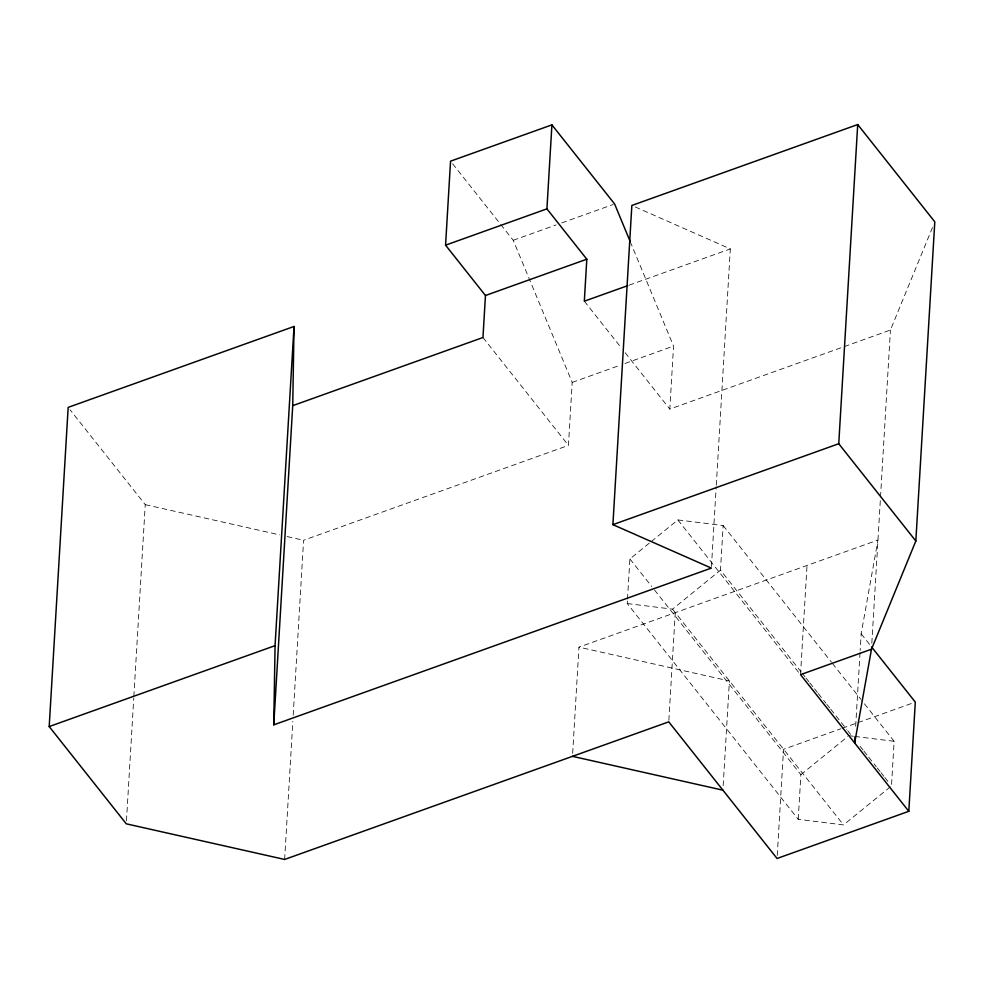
<?xml version="1.0" encoding="UTF-8"?>
<svg xmlns="http://www.w3.org/2000/svg" width="984" height="984" viewBox="0 0 984 984"><rect width="100%" height="100%" fill="white"/><g stroke="black" fill="none" stroke-linecap="round" stroke-linejoin="round"><path stroke-width="0.74" stroke-dasharray="4.92 3.69" d="M126.469 820.767L133.762 698M133.849 696.463L145.251 504.644L70.061 409.774M284.634 859.45L292.838 721.334M293.195 715.196L303.589 540.265L568.457 445.383L572.196 382.395L513.242 240.28L450.549 161.167M572.663 753.301L578.961 647.14L877.962 540.044L861.16 633.782L860.164 650.461M890.311 786.856L843.522 824.912L798.233 819.303L627.251 603.549L627.423 600.572M627.509 599.084L629.895 558.937L649.784 542.762M932.5 227.452L890.434 330.046L669.809 409.086L673.548 346.085L630.941 243.368M668.862 720.325L675.258 612.651M711.457 566.55L716.192 486.76M716.291 485.223L730.325 248.903L634.631 206.677M801.234 672.035L720.497 570.142L723.142 525.53L677.853 519.921L650.953 541.803M723.179 785.626L729.402 680.977L578.961 647.14M777.237 855.465L783.535 749.304L840.828 728.775M800.521 674.655L807.015 565.456M798.233 819.303L800.878 774.691L652.699 587.694M855.662 726.29L860.077 651.974M871.836 643.167L880.422 498.654M880.508 497.129L890.434 330.046M891.566 784.42L894.124 741.296L861.824 700.534M627.251 603.549L672.552 609.158L720.497 570.142M800.878 774.691L847.654 736.635M513.242 240.28L556.071 224.942M561.778 222.901L613.18 204.487M629.133 285.151L730.325 248.903M572.196 382.395L619.305 365.519M625.012 363.477L673.548 346.085M842.255 728.271L856.584 723.142M858.011 722.625L912.439 703.13M848.823 735.688L853.362 736.241M854.862 736.426L894.124 741.296M145.251 504.644L279.69 534.89M287.156 536.563L303.589 540.265M861.16 633.782L870.655 645.762M584.324 301.202L621.359 347.955M625.16 352.739L669.809 409.086M723.142 525.53L831.431 662.183M832.378 663.376L860.877 699.341M802.181 673.228L805.035 676.832M805.982 678.025L808.836 681.617M809.783 682.822L813.584 687.619M814.531 688.812L817.384 692.404M818.331 693.609L825.933 703.203M826.88 704.396L829.733 707.988M830.681 709.193L846.83 729.574M847.778 730.768L850.631 734.359M860.127 746.352L862.98 749.943M863.927 751.149L867.728 755.933M868.675 757.139L876.277 766.733M877.224 767.926L880.077 771.518M881.024 772.723L883.878 776.314M884.825 777.52L888.626 782.305M677.853 519.921L799.439 673.351M482.959 337.512L568.457 445.383M672.552 609.158L843.522 824.912M629.895 558.937L651.752 586.501"/><path stroke-width="1.48" d="M855.034 736.905L854.666 742.969L871.48 649.231L915.833 541.003L934.8 221.831L857.716 124.55L631.851 205.459L612.897 524.644L711.358 568.088L273.761 724.839L275.065 645.652L294.031 326.467L68.167 407.376L49.2 726.561L126.284 823.829L284.634 859.45L668.763 721.85L777.053 858.491L908.81 811.296L915.304 702.109L871.603 646.968M273.761 724.839L292.728 405.654L294.031 326.467M292.728 405.654L482.959 337.512L485.456 295.507L445.567 245.164L450.549 161.167L551.913 124.87L614.606 203.971L630.363 241.966M627.681 285.668L584.324 301.202L586.808 259.21L546.919 208.866L551.913 124.87M915.833 541.003L838.749 443.735L857.716 124.55M445.567 245.164L546.919 208.866M485.456 295.507L586.808 259.21M49.2 726.561L275.065 645.652M612.897 524.644L838.749 443.735M871.48 649.231L800.521 674.655L908.81 811.296M572.479 756.339L722.908 790.177"/></g></svg>
